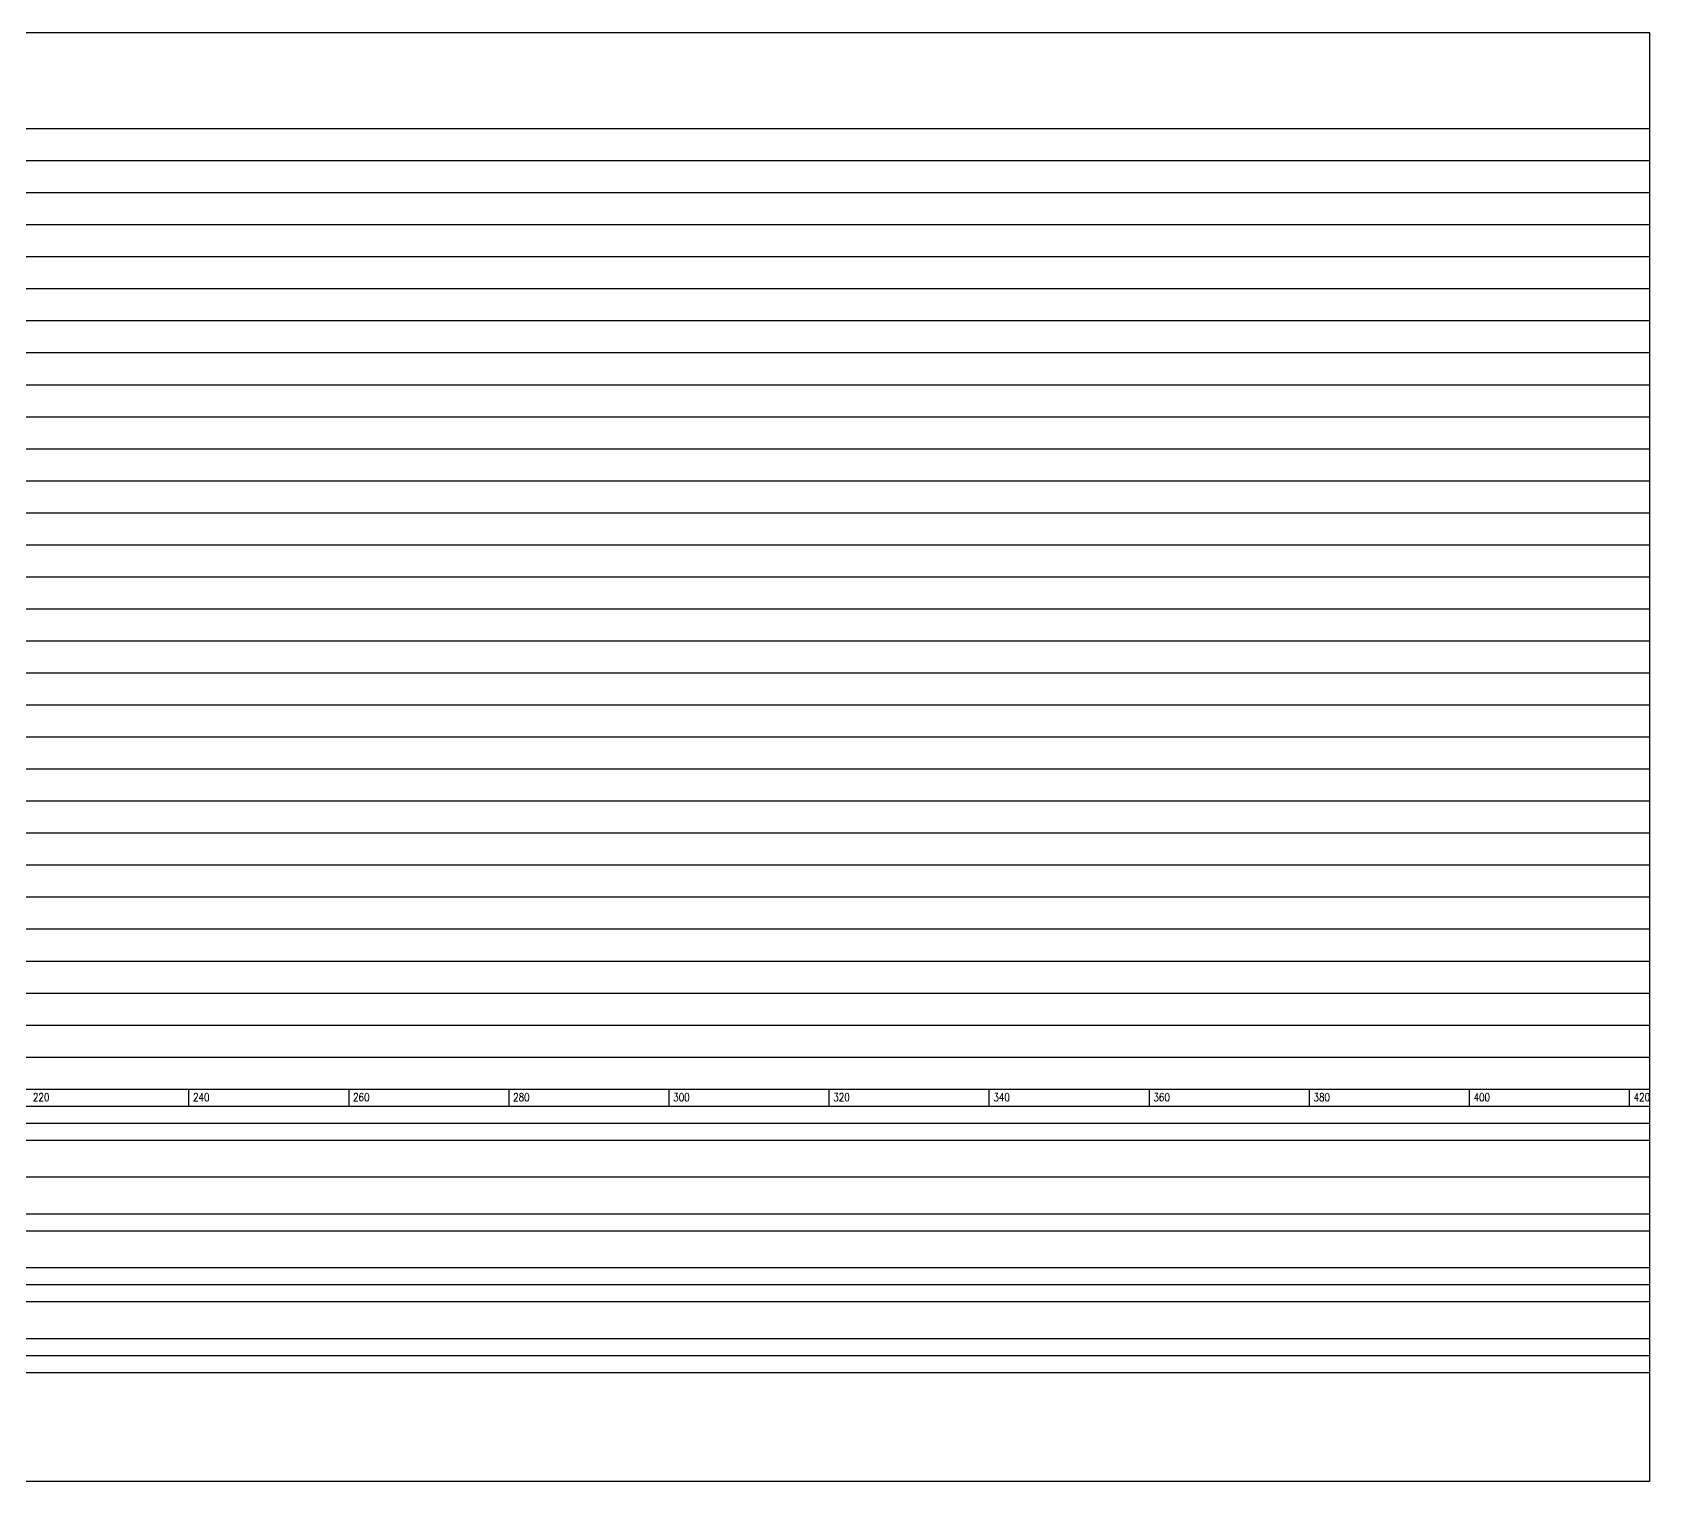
# Model space of a CAD drawing. Header units: metres. Extents: x 139929 to 143267, y 6401995 to 6404511.
# Drawn here: x 141864.6 to 142066.7, y 6404259.3 to 6404440.3 of the extents above; entities that cross this region are included whole.
import ezdxf

# ---------------------------------------------------------------- set-up
doc = ezdxf.new("R2010")
doc.units = ezdxf.units.M
doc.layers.add('M-PROFILBLANKETT', color=1, linetype='Continuous')
doc.layers.add('M-RUTA-400', color=7, linetype='Continuous', plot=False)
doc.styles.add('SIMPLEX8', font='simplex.shx', dxfattribs={"width": 0.8})

msp = doc.modelspace()

# ---------------------------------------------------------------- linework, layer by layer
at = {"layer": 'M-PROFILBLANKETT', "color": 3}
for p, q in [((141634.198, 6404428.32), (142066.707, 6404428.32)), ((141606.198, 6404304.07), (142066.707, 6404304.07)), ((141606.198, 6404297.345), (142066.707, 6404297.345)), ((141606.198, 6404290.62), (142066.707, 6404290.62)), ((141606.198, 6404281.77), (142066.707, 6404281.77))]:
    msp.add_line(p, q, dxfattribs=at)
at = {"layer": 'M-PROFILBLANKETT', "color": 13}
for p, q in [((141634.198, 6404424.32), (142066.707, 6404424.32)), ((141624.198, 6404420.32), (142066.707, 6404420.32)), ((141634.198, 6404416.32), (142066.707, 6404416.32)), ((141634.198, 6404412.32), (142066.707, 6404412.32)), ((141634.198, 6404408.32), (142066.707, 6404408.32)), ((141624.198, 6404404.32), (142066.707, 6404404.32)), ((141634.198, 6404400.32), (142066.707, 6404400.32)), ((141634.198, 6404396.32), (142066.707, 6404396.32)), ((141634.198, 6404392.32), (142066.707, 6404392.32)), ((141624.198, 6404388.32), (142066.707, 6404388.32)), ((141634.198, 6404384.32), (142066.707, 6404384.32)), ((141634.198, 6404380.32), (142066.707, 6404380.32)), ((141634.198, 6404376.32), (142066.707, 6404376.32)), ((141624.198, 6404372.32), (142066.707, 6404372.32)), ((141634.198, 6404368.32), (142066.707, 6404368.32)), ((141634.198, 6404364.32), (142066.707, 6404364.32)), ((141634.198, 6404360.32), (142066.707, 6404360.32)), ((141624.198, 6404356.32), (142066.707, 6404356.32)), ((141634.198, 6404352.32), (142066.707, 6404352.32)), ((141634.198, 6404348.32), (142066.707, 6404348.32)), ((141634.198, 6404344.32), (142066.707, 6404344.32)), ((141624.198, 6404340.32), (142066.707, 6404340.32)), ((141634.198, 6404336.32), (142066.707, 6404336.32)), ((141634.198, 6404332.32), (142066.707, 6404332.32)), ((141634.198, 6404328.32), (142066.707, 6404328.32)), ((141624.198, 6404324.32), (142066.707, 6404324.32)), ((141634.198, 6404320.32), (142066.707, 6404320.32)), ((141634.198, 6404316.32), (142066.707, 6404316.32)), ((141634.198, 6404312.32), (142066.707, 6404312.32))]:
    msp.add_line(p, q, dxfattribs=at)
at = {"layer": 'M-PROFILBLANKETT', "color": 7}
for p, q in [((141606.198, 6404308.32), (142066.707, 6404308.32)), ((141606.198, 6404272.92), (142066.707, 6404272.92))]:
    msp.add_line(p, q, dxfattribs=at)
at = {"layer": 'M-PROFILBLANKETT', "color": 4}
msp.add_line((141624.198, 6404308.32), (142066.707, 6404308.32), dxfattribs=at)
at = {"layer": 'M-PROFILBLANKETT', "color": 1}
for p, q in [((141884.198, 6404306.275), (141884.198, 6404308.32)), ((141904.198, 6404306.275), (141904.198, 6404308.32)), ((141924.198, 6404306.275), (141924.198, 6404308.32)), ((141944.198, 6404306.275), (141944.198, 6404308.32)), ((141964.198, 6404306.275), (141964.198, 6404308.32)), ((141984.198, 6404306.275), (141984.198, 6404308.32)), ((142004.198, 6404306.275), (142004.198, 6404308.32)), ((142024.198, 6404306.275), (142024.198, 6404308.32)), ((142044.198, 6404306.275), (142044.198, 6404308.32)), ((142064.198, 6404306.275), (142064.198, 6404308.32)), ((141606.198, 6404306.195), (142066.707, 6404306.195)), ((141612.698, 6404301.945), (142066.707, 6404301.945)), ((141612.698, 6404292.745), (142066.707, 6404292.745)), ((141612.698, 6404286.02), (142066.707, 6404286.02)), ((141612.698, 6404283.895), (142066.707, 6404283.895)), ((141612.698, 6404277.17), (142066.707, 6404277.17)), ((141612.698, 6404275.045), (142066.707, 6404275.045))]:
    msp.add_line(p, q, dxfattribs=at)
at = {"layer": 'M-RUTA-400'}
msp.add_lwpolyline([(141836.452, 6404440.336), (142066.707, 6404440.336), (142066.707, 6404259.279), (141836.452, 6404259.279)], close=True, dxfattribs=at)

# ---------------------------------------------------------------- texts
at = {"layer": 'M-PROFILBLANKETT', "color": 1, "style": 'SIMPLEX8', "width": 0.8}
for s, p in [('220', (141864.703, 6404306.808)), ('240', (141884.703, 6404306.808)), ('260', (141904.703, 6404306.808)), ('280', (141924.703, 6404306.808)), ('300', (141944.703, 6404306.808)), ('320', (141964.703, 6404306.808)), ('340', (141984.703, 6404306.808)), ('360', (142004.703, 6404306.808)), ('380', (142024.703, 6404306.808)), ('400', (142044.703, 6404306.808)), ('420', (142064.703, 6404306.808))]:
    msp.add_text(s, height=1, dxfattribs=at).set_placement(p)

doc.saveas('drawing.dxf')
